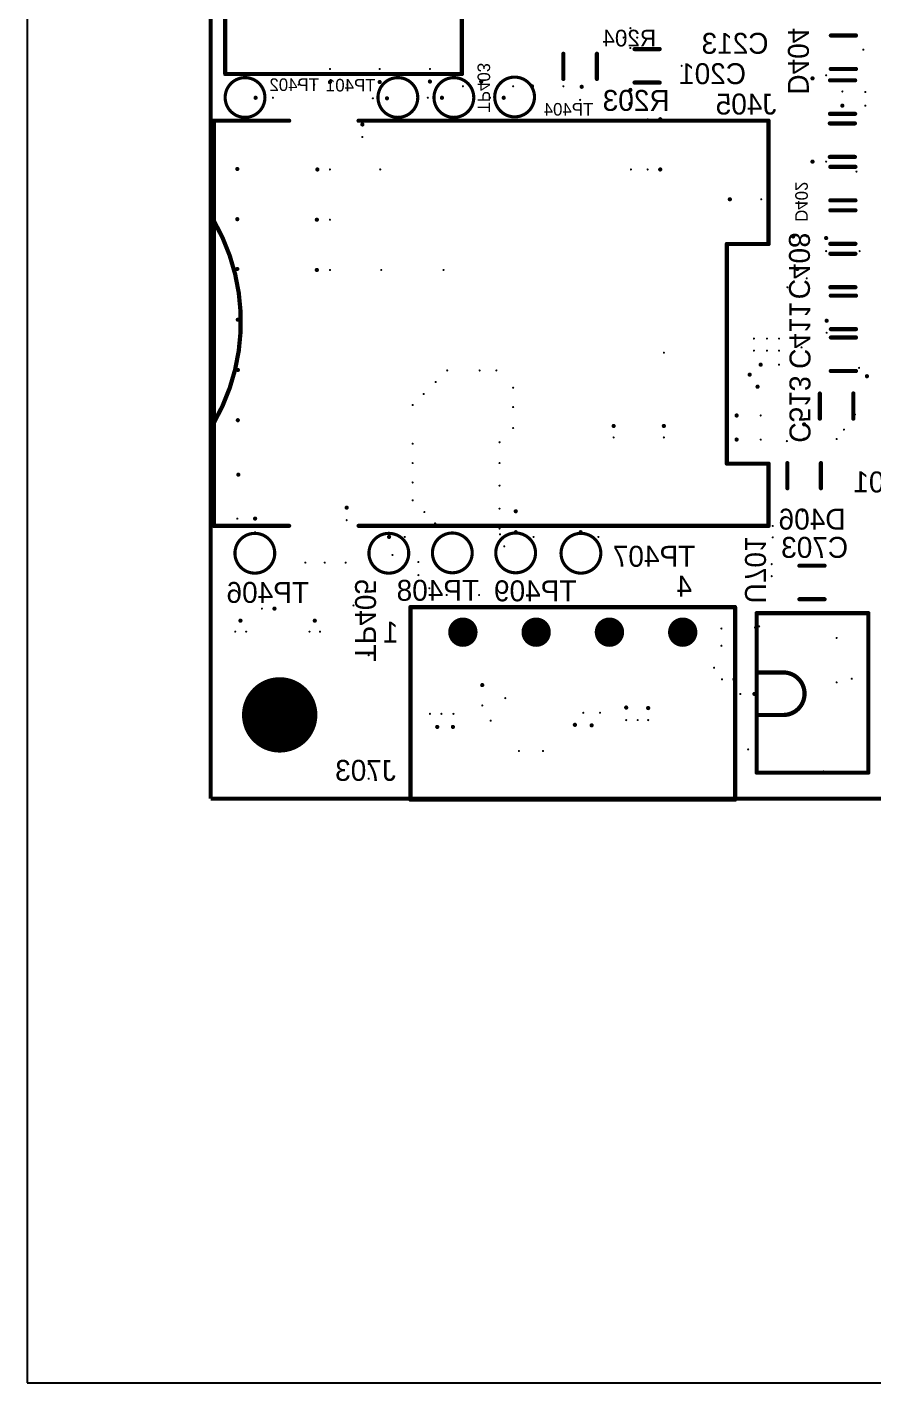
# Model space of a CAD drawing. Extents: x -22 to 197, y -17 to 116.
# Drawn here: x -22.3 to 18.1, y -16.6 to 48.1 of the extents above; entities that cross this region are included whole.
import ezdxf

# ---------------------------------------------------------------- set-up
doc = ezdxf.new("R2010")
doc.units = 0
doc.header["$MEASUREMENT"] = 0
doc.layers.get('0').update_dxf_attribs({"linetype": 'CONTINUOUS'})
for name, color, linetype in [('BOTTOMOVERLAY', 54, 'CONTINUOUS'), ('DRILLDRAWING', 1, 'CONTINUOUS'), ('MECHANICAL1', 6, 'CONTINUOUS')]:
    doc.layers.add(name, color=color, linetype=linetype)

msp = doc.modelspace()

# ---------------------------------------------------------------- linework, layer by layer
at = {"linetype": 'CONTINUOUS'}
msp.add_lwpolyline([(-22.345, -16.637), (196.901, -16.637), (196.901, 115.701), (-22.345, 115.701)], close=True, dxfattribs=at)
at = {"layer": 'BOTTOMOVERLAY'}
for points, const_width in [([(-12.881, 45.876), (-12.881, 57.56)], 0.2), ([(-1.578, 45.876), (-1.578, 57.56)], 0.2), ([(16.044, 47.718), (17.244, 47.718)], 0.2), ([(3.269, 45.643), (3.269, 46.843)], 0.2), ([(4.869, 45.643), (4.869, 46.843)], 0.2), ([(6.669, 47.068), (7.869, 47.068)], 0.2), ([(16.044, 46.118), (17.244, 46.118)], 0.2), ([(-12.881, 45.876), (-1.578, 45.876)], 0.2), ([(6.669, 45.468), (7.869, 45.468)], 0.2), ([(16.004, 45.576), (17.204, 45.576)], 0.2), ([(16.004, 43.976), (17.204, 43.976)], 0.2), ([(-13.431, 24.298), (-13.431, 43.648)], 0.203), ([(-13.431, 43.648), (-9.831, 43.648)], 0.203), ([(-6.511, 43.648), (13.069, 43.648)], 0.203), ([(13.069, 37.758), (13.069, 43.648)], 0.203), ([(15.994, 43.518), (17.194, 43.518)], 0.2), ([(15.994, 41.918), (17.194, 41.918)], 0.2), ([(16.019, 41.443), (17.219, 41.443)], 0.2), ([(16.019, 39.843), (17.219, 39.843)], 0.2), ([(16.019, 39.368), (17.219, 39.368)], 0.2), ([(11.079, 27.268), (11.079, 37.758)], 0.203), ([(11.079, 37.758), (13.069, 37.758)], 0.203), ([(16.019, 37.768), (17.219, 37.768)], 0.2), ([(16.019, 37.293), (17.219, 37.293)], 0.2), ([(16.019, 35.693), (17.219, 35.693)], 0.2), ([(16.044, 35.293), (17.244, 35.293)], 0.2), ([(16.044, 33.693), (17.244, 33.693)], 0.2), ([(16.044, 33.293), (17.244, 33.293)], 0.2), ([(16.044, 31.693), (17.244, 31.693)], 0.2), ([(15.519, 29.418), (15.519, 30.618)], 0.2), ([(17.119, 29.418), (17.119, 30.618)], 0.2), ([(11.079, 27.268), (13.069, 27.268)], 0.203), ([(13.069, 24.298), (13.069, 27.268)], 0.203), ([(13.969, 26.093), (13.969, 27.293)], 0.2), ([(15.569, 26.093), (15.569, 27.293)], 0.2), ([(-13.431, 24.298), (-9.831, 24.298)], 0.203), ([(-6.511, 24.298), (13.069, 24.298)], 0.203), ([(14.544, 22.393), (15.744, 22.393)], 0.2), ([(14.544, 20.793), (15.744, 20.793)], 0.2), ([(-4.031, 20.418), (11.469, 20.418)], 0.203), ([(-4.031, 11.218), (-4.031, 20.418)], 0.203), ([(11.469, 11.218), (11.469, 20.418)], 0.203), ([(12.502, 20.128), (17.836, 20.128)], 0.2), ([(12.502, 12.508), (12.502, 20.128)], 0.2), ([(17.836, 12.508), (17.836, 20.128)], 0.2), ([(12.502, 17.295), (13.772, 17.295)], 0.2), ([(12.502, 15.263), (13.772, 15.263)], 0.2), ([(12.502, 12.508), (17.836, 12.508)], 0.2), ([(-4.031, 11.218), (11.469, 11.218)], 0.203)]:
    msp.add_lwpolyline(points, dxfattribs=dict(at, const_width=const_width))
for points, const_width in [([(15.994, 47.718, 1), (16.094, 47.718, 1)], 0.1), ([(17.194, 47.718, 1), (17.294, 47.718, 1)], 0.1), ([(3.219, 46.843, 1), (3.319, 46.843, 1)], 0.1), ([(4.819, 46.843, 1), (4.919, 46.843, 1)], 0.1), ([(6.619, 47.068, 1), (6.719, 47.068, 1)], 0.1), ([(7.819, 47.068, 1), (7.919, 47.068, 1)], 0.1), ([(15.994, 46.118, 1), (16.094, 46.118, 1)], 0.1), ([(17.194, 46.118, 1), (17.294, 46.118, 1)], 0.1), ([(-12.931, 45.876, 1), (-12.831, 45.876, 1)], 0.1), ([(-12.931, 45.876, 1), (-12.831, 45.876, 1)], 0.1), ([(-10.986, 44.755, 1), (-12.886, 44.755, 1)], 0.15), ([(-3.686, 44.755, 1), (-5.586, 44.755, 1)], 0.15), ([(-1.011, 44.755, 1), (-2.911, 44.755, 1)], 0.15), ([(-1.628, 45.876, 1), (-1.528, 45.876, 1)], 0.1), ([(-1.628, 45.876, 1), (-1.528, 45.876, 1)], 0.1), ([(1.889, 44.78, 1), (-0.011, 44.78, 1)], 0.15), ([(3.219, 45.643, 1), (3.319, 45.643, 1)], 0.1), ([(4.819, 45.643, 1), (4.919, 45.643, 1)], 0.1), ([(6.619, 45.468, 1), (6.719, 45.468, 1)], 0.1), ([(7.819, 45.468, 1), (7.919, 45.468, 1)], 0.1), ([(15.954, 45.576, 1), (16.054, 45.576, 1)], 0.1), ([(17.154, 45.576, 1), (17.254, 45.576, 1)], 0.1), ([(-12.923, 44.755, 1), (-12.848, 44.755, 1)], 0.075), ([(-11.023, 44.755, 1), (-10.948, 44.755, 1)], 0.075), ([(-5.623, 44.755, 1), (-5.548, 44.755, 1)], 0.075), ([(-3.723, 44.755, 1), (-3.648, 44.755, 1)], 0.075), ([(-2.948, 44.755, 1), (-2.873, 44.755, 1)], 0.075), ([(-1.048, 44.755, 1), (-0.973, 44.755, 1)], 0.075), ([(-0.048, 44.78, 1), (0.027, 44.78, 1)], 0.075), ([(1.852, 44.78, 1), (1.927, 44.78, 1)], 0.075), ([(15.954, 43.976, 1), (16.054, 43.976, 1)], 0.1), ([(17.154, 43.976, 1), (17.254, 43.976, 1)], 0.1), ([(-13.482, 43.648, 1), (-13.381, 43.648, 1)], 0.102), ([(-13.482, 43.648, 1), (-13.381, 43.648, 1)], 0.102), ([(-9.882, 43.648, 1), (-9.781, 43.648, 1)], 0.102), ([(-6.562, 43.648, 1), (-6.461, 43.648, 1)], 0.102), ([(13.018, 43.648, 1), (13.119, 43.648, 1)], 0.102), ([(13.018, 43.648, 1), (13.119, 43.648, 1)], 0.102), ([(15.944, 43.518, 1), (16.044, 43.518, 1)], 0.1), ([(17.144, 43.518, 1), (17.244, 43.518, 1)], 0.1), ([(15.944, 41.918, 1), (16.044, 41.918, 1)], 0.1), ([(15.969, 41.443, 1), (16.069, 41.443, 1)], 0.1), ([(17.144, 41.918, 1), (17.244, 41.918, 1)], 0.1), ([(17.169, 41.443, 1), (17.269, 41.443, 1)], 0.1), ([(15.969, 39.843, 1), (16.069, 39.843, 1)], 0.1), ([(17.169, 39.843, 1), (17.269, 39.843, 1)], 0.1), ([(-13.483, 38.88, 1), (-13.382, 38.88, 1)], 0.101), ([(15.969, 39.368, 1), (16.069, 39.368, 1)], 0.1), ([(17.169, 39.368, 1), (17.269, 39.368, 1)], 0.1), ([(11.028, 37.758, 1), (11.129, 37.758, 1)], 0.102), ([(11.028, 37.758, 1), (11.129, 37.758, 1)], 0.102), ([(13.018, 37.758, 1), (13.119, 37.758, 1)], 0.102), ([(13.018, 37.758, 1), (13.119, 37.758, 1)], 0.102), ([(15.969, 37.768, 1), (16.069, 37.768, 1)], 0.1), ([(17.169, 37.768, 1), (17.269, 37.768, 1)], 0.1), ([(15.969, 37.293, 1), (16.069, 37.293, 1)], 0.1), ([(17.169, 37.293, 1), (17.269, 37.293, 1)], 0.1), ([(15.969, 35.693, 1), (16.069, 35.693, 1)], 0.1), ([(17.169, 35.693, 1), (17.269, 35.693, 1)], 0.1), ([(15.994, 35.293, 1), (16.094, 35.293, 1)], 0.1), ([(17.194, 35.293, 1), (17.294, 35.293, 1)], 0.1), ([(15.994, 33.693, 1), (16.094, 33.693, 1)], 0.1), ([(17.194, 33.693, 1), (17.294, 33.693, 1)], 0.1), ([(15.994, 33.293, 1), (16.094, 33.293, 1)], 0.1), ([(17.194, 33.293, 1), (17.294, 33.293, 1)], 0.1), ([(15.994, 31.693, 1), (16.094, 31.693, 1)], 0.1), ([(17.194, 31.693, 1), (17.294, 31.693, 1)], 0.1), ([(15.469, 30.618, 1), (15.569, 30.618, 1)], 0.1), ([(17.069, 30.618, 1), (17.169, 30.618, 1)], 0.1), ([(-13.483, 29.205, 1), (-13.382, 29.205, 1)], 0.101), ([(15.469, 29.418, 1), (15.569, 29.418, 1)], 0.1), ([(17.069, 29.418, 1), (17.169, 29.418, 1)], 0.1), ([(11.028, 27.268, 1), (11.129, 27.268, 1)], 0.102), ([(11.028, 27.268, 1), (11.129, 27.268, 1)], 0.102), ([(13.018, 27.268, 1), (13.119, 27.268, 1)], 0.102), ([(13.018, 27.268, 1), (13.119, 27.268, 1)], 0.102), ([(13.919, 27.293, 1), (14.019, 27.293, 1)], 0.1), ([(15.519, 27.293, 1), (15.619, 27.293, 1)], 0.1), ([(13.919, 26.093, 1), (14.019, 26.093, 1)], 0.1), ([(15.519, 26.093, 1), (15.619, 26.093, 1)], 0.1), ([(-13.482, 24.298, 1), (-13.381, 24.298, 1)], 0.102), ([(-13.482, 24.298, 1), (-13.381, 24.298, 1)], 0.102), ([(-10.518, 22.988, 1), (-12.418, 22.988, 1)], 0.15), ([(-9.882, 24.298, 1), (-9.781, 24.298, 1)], 0.102), ([(-6.562, 24.298, 1), (-6.461, 24.298, 1)], 0.102), ([(-4.118, 22.988, 1), (-6.018, 22.988, 1)], 0.15), ([(-1.086, 23.005, 1), (-2.986, 23.005, 1)], 0.15), ([(1.939, 23.005, 1), (0.039, 23.005, 1)], 0.15), ([(5.057, 22.988, 1), (3.157, 22.988, 1)], 0.15), ([(13.018, 24.298, 1), (13.119, 24.298, 1)], 0.102), ([(13.018, 24.298, 1), (13.119, 24.298, 1)], 0.102), ([(-12.456, 22.988, 1), (-12.381, 22.988, 1)], 0.075), ([(-10.556, 22.988, 1), (-10.481, 22.988, 1)], 0.075), ([(-6.056, 22.988, 1), (-5.981, 22.988, 1)], 0.075), ([(-4.156, 22.988, 1), (-4.081, 22.988, 1)], 0.075), ([(-3.023, 23.005, 1), (-2.948, 23.005, 1)], 0.075), ([(-1.123, 23.005, 1), (-1.048, 23.005, 1)], 0.075), ([(0.002, 23.005, 1), (0.077, 23.005, 1)], 0.075), ([(1.902, 23.005, 1), (1.977, 23.005, 1)], 0.075), ([(3.119, 22.988, 1), (3.194, 22.988, 1)], 0.075), ([(5.019, 22.988, 1), (5.094, 22.988, 1)], 0.075), ([(14.494, 22.393, 1), (14.594, 22.393, 1)], 0.1), ([(15.694, 22.393, 1), (15.794, 22.393, 1)], 0.1), ([(14.494, 20.793, 1), (14.594, 20.793, 1)], 0.1), ([(15.694, 20.793, 1), (15.794, 20.793, 1)], 0.1), ([(-4.082, 20.418, 1), (-3.981, 20.418, 1)], 0.102), ([(-4.082, 20.418, 1), (-3.981, 20.418, 1)], 0.102), ([(11.418, 20.418, 1), (11.519, 20.418, 1)], 0.102), ([(11.418, 20.418, 1), (11.519, 20.418, 1)], 0.102), ([(12.452, 20.128, 1), (12.552, 20.128, 1)], 0.1), ([(12.452, 20.128, 1), (12.552, 20.128, 1)], 0.1), ([(17.786, 20.128, 1), (17.886, 20.128, 1)], 0.1), ([(17.786, 20.128, 1), (17.886, 20.128, 1)], 0.1), ([(12.452, 17.295, 1), (12.552, 17.295, 1)], 0.1), ([(13.721, 17.295, 1), (13.822, 17.295, 1)], 0.102), ([(13.722, 17.295, 1), (13.822, 17.295, 1)], 0.1), ([(12.452, 15.263, 1), (12.552, 15.263, 1)], 0.1), ([(13.721, 15.263, 1), (13.822, 15.263, 1)], 0.102), ([(13.722, 15.263, 1), (13.822, 15.263, 1)], 0.1), ([(12.452, 12.508, 1), (12.552, 12.508, 1)], 0.1), ([(12.452, 12.508, 1), (12.552, 12.508, 1)], 0.1), ([(17.786, 12.508, 1), (17.886, 12.508, 1)], 0.1), ([(17.786, 12.508, 1), (17.886, 12.508, 1)], 0.1), ([(-4.082, 11.218, 1), (-3.981, 11.218, 1)], 0.102), ([(-4.082, 11.218, 1), (-3.981, 11.218, 1)], 0.102), ([(11.418, 11.218, 1), (11.519, 11.218, 1)], 0.102), ([(11.418, 11.218, 1), (11.519, 11.218, 1)], 0.102)]:
    msp.add_lwpolyline(points, format="xyb", close=True, dxfattribs=dict(at, const_width=const_width))
at = {"layer": 'BOTTOMOVERLAY', "const_width": 0.203}
for points in [[(-13.433, 38.88, -0.267949), (-13.433, 29.205)], [(13.772, 17.295, -1), (13.772, 15.263)]]:
    msp.add_lwpolyline(points, format="xyb", dxfattribs=at)
at = {"layer": 'DRILLDRAWING', "const_width": 0.2}
for points in [[(-13.581, 11.268), (-13.581, 75.268)], [(-13.581, 11.268), (79.419, 11.268)]]:
    msp.add_lwpolyline(points, dxfattribs=at)
at = {"layer": 'DRILLDRAWING'}
for points, const_width in [([(6.444, 48.068, 1), (6.494, 48.068, 1)], 0.05), ([(6.119, 47.618, 1), (6.169, 47.618, 1)], 0.05), ([(6.769, 47.618, 1), (6.819, 47.618, 1)], 0.05), ([(6.444, 47.118, 1), (6.494, 47.118, 1)], 0.05), ([(17.569, 47.043, 1), (17.619, 47.043, 1)], 0.05), ([(-7.906, 46.118, 1), (-7.856, 46.118, 1)], 0.05), ([(-5.531, 46.118, 1), (-5.481, 46.118, 1)], 0.05), ([(-3.131, 46.118, 1), (-3.081, 46.118, 1)], 0.05), ([(8.894, 46.268, 1), (8.944, 46.268, 1)], 0.05), ([(-9.406, 45.368, 1), (-9.356, 45.368, 1)], 0.05), ([(-8.656, 45.368, 1), (-8.606, 45.368, 1)], 0.05), ([(-7.931, 45.493, 1), (-7.831, 45.493, 1)], 0.1), ([(-7.081, 45.368, 1), (-7.031, 45.368, 1)], 0.05), ([(-5.556, 45.493, 1), (-5.456, 45.493, 1)], 0.1), ([(-3.156, 45.518, 1), (-3.056, 45.518, 1)], 0.1), ([(-1.556, 45.293, 1), (-1.506, 45.293, 1)], 0.05), ([(-0.706, 45.518, 1), (-0.606, 45.518, 1)], 0.1), ([(0.844, 45.293, 1), (0.894, 45.293, 1)], 0.05), ([(1.719, 45.293, 1), (1.819, 45.293, 1)], 0.1), ([(3.244, 45.293, 1), (3.294, 45.293, 1)], 0.05), ([(4.094, 45.268, 1), (4.194, 45.268, 1)], 0.1), ([(15.119, 45.668, 1), (15.219, 45.668, 1)], 0.1), ([(15.794, 45.818, 1), (15.844, 45.818, 1)], 0.05), ([(-11.481, 44.743, 1), (-11.381, 44.743, 1)], 0.1), ([(-10.631, 44.743, 1), (-10.581, 44.743, 1)], 0.05), ([(-10.631, 44.743, 1), (-10.581, 44.743, 1)], 0.05), ([(-5.856, 44.718, 1), (-5.806, 44.718, 1)], 0.05), ([(-5.206, 44.718, 1), (-5.106, 44.718, 1)], 0.1), ([(-3.231, 44.743, 1), (-3.181, 44.743, 1)], 0.05), ([(-2.581, 44.743, 1), (-2.481, 44.743, 1)], 0.1), ([(-0.256, 44.743, 1), (-0.206, 44.743, 1)], 0.05), ([(0.369, 44.743, 1), (0.469, 44.743, 1)], 0.1), ([(4.044, 44.643, 1), (4.094, 44.643, 1)], 0.05), ([(6.419, 45.118, 1), (6.519, 45.118, 1)], 0.1), ([(16.569, 45.043, 1), (16.619, 45.043, 1)], 0.05), ([(17.669, 45.018, 1), (17.719, 45.018, 1)], 0.05), ([(6.419, 44.443, 1), (6.519, 44.443, 1)], 0.1), ([(16.544, 44.368, 1), (16.644, 44.368, 1)], 0.1), ([(17.669, 44.368, 1), (17.719, 44.368, 1)], 0.05), ([(-6.381, 43.468, 1), (-6.281, 43.468, 1)], 0.1), ([(7.269, 43.718, 1), (7.319, 43.718, 1)], 0.05), ([(7.844, 43.718, 1), (7.944, 43.718, 1)], 0.1), ([(-6.356, 42.868, 1), (-6.306, 42.868, 1)], 0.05), ([(15.119, 41.693, 1), (15.219, 41.693, 1)], 0.1), ([(15.794, 41.693, 1), (15.844, 41.693, 1)], 0.05), ([(-12.356, 41.343, 1), (-12.256, 41.343, 1)], 0.1), ([(-8.531, 41.318, 1), (-8.431, 41.318, 1)], 0.1), ([(-7.906, 41.318, 1), (-7.856, 41.318, 1)], 0.05), ([(-5.506, 41.318, 1), (-5.456, 41.318, 1)], 0.05), ([(6.469, 41.318, 1), (6.519, 41.318, 1)], 0.05), ([(7.269, 41.318, 1), (7.319, 41.318, 1)], 0.05), ([(7.844, 41.318, 1), (7.944, 41.318, 1)], 0.1), ([(17.244, 41.218, 1), (17.294, 41.218, 1)], 0.05), ([(11.169, 39.893, 1), (11.269, 39.893, 1)], 0.1), ([(12.694, 39.893, 1), (12.744, 39.893, 1)], 0.05), ([(-12.356, 38.943, 1), (-12.256, 38.943, 1)], 0.1), ([(-8.556, 38.918, 1), (-8.456, 38.918, 1)], 0.1), ([(-7.906, 38.918, 1), (-7.856, 38.918, 1)], 0.05), ([(14.194, 38.118, 1), (14.294, 38.118, 1)], 0.1), ([(14.869, 38.118, 1), (14.919, 38.118, 1)], 0.05), ([(15.769, 38.043, 1), (15.869, 38.043, 1)], 0.1), ([(15.794, 37.418, 1), (15.844, 37.418, 1)], 0.05), ([(17.394, 37.418, 1), (17.444, 37.418, 1)], 0.05), ([(-12.356, 36.568, 1), (-12.256, 36.568, 1)], 0.1), ([(-8.556, 36.518, 1), (-8.456, 36.518, 1)], 0.1), ([(-7.906, 36.518, 1), (-7.856, 36.518, 1)], 0.05), ([(-5.456, 36.518, 1), (-5.406, 36.518, 1)], 0.05), ([(-2.481, 36.518, 1), (-2.431, 36.518, 1)], 0.05), ([(14.394, 36.568, 1), (14.494, 36.568, 1)], 0.1), ([(13.944, 35.693, 1), (13.994, 35.693, 1)], 0.05), ([(14.869, 36.118, 1), (14.919, 36.118, 1)], 0.05), ([(-12.331, 34.143, 1), (-12.231, 34.143, 1)], 0.1), ([(15.794, 34.093, 1), (15.894, 34.093, 1)], 0.1), ([(12.344, 33.243, 1), (12.394, 33.243, 1)], 0.05), ([(12.969, 33.243, 1), (13.019, 33.243, 1)], 0.05), ([(13.544, 33.243, 1), (13.594, 33.243, 1)], 0.05), ([(15.819, 33.518, 1), (15.869, 33.518, 1)], 0.05), ([(8.044, 32.568, 1), (8.094, 32.568, 1)], 0.05), ([(12.344, 32.668, 1), (12.394, 32.668, 1)], 0.05), ([(12.969, 32.668, 1), (13.019, 32.668, 1)], 0.05), ([(13.544, 32.668, 1), (13.594, 32.668, 1)], 0.05), ([(14.619, 32.818, 1), (14.669, 32.818, 1)], 0.05), ([(-12.331, 31.743, 1), (-12.231, 31.743, 1)], 0.1), ([(-2.306, 31.718, 1), (-2.256, 31.718, 1)], 0.05), ([(-0.756, 31.718, 1), (-0.706, 31.718, 1)], 0.05), ([(0.044, 31.718, 1), (0.094, 31.718, 1)], 0.05), ([(12.644, 31.993, 1), (12.744, 31.993, 1)], 0.1), ([(13.544, 31.993, 1), (13.594, 31.993, 1)], 0.05), ([(17.369, 31.843, 1), (17.419, 31.843, 1)], 0.05), ([(-2.856, 31.168, 1), (-2.806, 31.168, 1)], 0.05), ([(12.119, 31.518, 1), (12.219, 31.518, 1)], 0.1), ([(17.719, 31.443, 1), (17.819, 31.443, 1)], 0.1), ([(-3.431, 30.593, 1), (-3.381, 30.593, 1)], 0.05), ([(0.844, 30.893, 1), (0.894, 30.893, 1)], 0.05), ([(12.494, 30.943, 1), (12.594, 30.943, 1)], 0.1), ([(-3.956, 30.068, 1), (-3.906, 30.068, 1)], 0.05), ([(0.844, 29.968, 1), (0.894, 29.968, 1)], 0.05), ([(-12.331, 29.343, 1), (-12.231, 29.343, 1)], 0.1), ([(5.619, 29.068, 1), (5.719, 29.068, 1)], 0.1), ([(8.019, 29.068, 1), (8.119, 29.068, 1)], 0.1), ([(11.494, 29.568, 1), (11.594, 29.568, 1)], 0.1), ([(12.669, 29.568, 1), (12.719, 29.568, 1)], 0.05), ([(14.719, 29.143, 1), (14.819, 29.143, 1)], 0.1), ([(17.169, 29.618, 1), (17.219, 29.618, 1)], 0.05), ([(0.844, 28.968, 1), (0.894, 28.968, 1)], 0.05), ([(5.644, 28.518, 1), (5.694, 28.518, 1)], 0.05), ([(8.044, 28.518, 1), (8.094, 28.518, 1)], 0.05), ([(11.494, 28.418, 1), (11.594, 28.418, 1)], 0.1), ([(14.744, 28.468, 1), (14.794, 28.468, 1)], 0.05), ([(16.294, 28.443, 1), (16.344, 28.443, 1)], 0.05), ([(16.644, 28.893, 1), (16.694, 28.893, 1)], 0.05), ([(-3.956, 28.218, 1), (-3.906, 28.218, 1)], 0.05), ([(0.194, 28.293, 1), (0.244, 28.293, 1)], 0.05), ([(12.669, 28.418, 1), (12.719, 28.418, 1)], 0.05), ([(13.919, 28.343, 1), (13.969, 28.343, 1)], 0.05), ([(-3.956, 27.293, 1), (-3.906, 27.293, 1)], 0.05), ([(0.194, 27.293, 1), (0.244, 27.293, 1)], 0.05), ([(-12.306, 26.743, 1), (-12.206, 26.743, 1)], 0.1), ([(-3.956, 26.368, 1), (-3.906, 26.368, 1)], 0.05), ([(0.194, 26.218, 1), (0.244, 26.218, 1)], 0.05), ([(-7.131, 25.168, 1), (-7.031, 25.168, 1)], 0.1), ([(-3.956, 25.518, 1), (-3.906, 25.518, 1)], 0.05), ([(-12.331, 24.643, 1), (-12.281, 24.643, 1)], 0.05), ([(-11.506, 24.643, 1), (-11.406, 24.643, 1)], 0.1), ([(-7.106, 24.568, 1), (-7.056, 24.568, 1)], 0.05), ([(-3.393, 24.954, 1), (-3.343, 24.954, 1)], 0.05), ([(0.194, 25.118, 1), (0.244, 25.118, 1)], 0.05), ([(0.944, 24.993, 1), (1.044, 24.993, 1)], 0.1), ([(14.669, 24.993, 1), (14.719, 24.993, 1)], 0.05), ([(14.744, 25.068, 1), (14.794, 25.068, 1)], 0.05), ([(-11.481, 23.993, 1), (-11.431, 23.993, 1)], 0.05), ([(-2.881, 24.418, 1), (-2.831, 24.418, 1)], 0.05), ([(0.194, 24.168, 1), (0.244, 24.168, 1)], 0.05), ([(0.944, 23.993, 1), (1.044, 23.993, 1)], 0.1), ([(4.044, 23.993, 1), (4.144, 23.993, 1)], 0.1), ([(13.244, 24.293, 1), (13.294, 24.293, 1)], 0.05), ([(-5.106, 23.768, 1), (-5.006, 23.768, 1)], 0.1), ([(-4.331, 23.768, 1), (-4.281, 23.768, 1)], 0.05), ([(0.219, 23.893, 1), (0.269, 23.893, 1)], 0.05), ([(0.419, 23.318, 1), (0.469, 23.318, 1)], 0.05), ([(1.819, 23.768, 1), (1.869, 23.768, 1)], 0.05), ([(4.919, 23.768, 1), (4.969, 23.768, 1)], 0.05), ([(13.244, 23.743, 1), (13.294, 23.743, 1)], 0.05), ([(-4.919, 22.905, 1), (-4.869, 22.905, 1)], 0.05), ([(-9.081, 22.543, 1), (-9.031, 22.543, 1)], 0.05), ([(-8.156, 22.543, 1), (-8.106, 22.543, 1)], 0.05), ([(-7.156, 22.543, 1), (-7.106, 22.543, 1)], 0.05), ([(-3.681, 22.568, 1), (-3.631, 22.568, 1)], 0.05), ([(0.419, 22.193, 1), (0.469, 22.193, 1)], 0.05), ([(13.194, 22.468, 1), (13.244, 22.468, 1)], 0.05), ([(-3.681, 21.943, 1), (-3.631, 21.943, 1)], 0.05), ([(0.044, 21.343, 1), (0.094, 21.343, 1)], 0.05), ([(2.319, 21.418, 1), (2.369, 21.418, 1)], 0.05), ([(13.194, 21.893, 1), (13.244, 21.893, 1)], 0.05), ([(-3.156, 21.318, 1), (-3.106, 21.318, 1)], 0.05), ([(-2.331, 20.993, 1), (-2.281, 20.993, 1)], 0.05), ([(-0.781, 20.993, 1), (-0.731, 20.993, 1)], 0.05), ([(-11.156, 20.343, 1), (-11.106, 20.343, 1)], 0.05), ([(-10.581, 20.343, 1), (-10.481, 20.343, 1)], 0.1), ([(-6.781, 20.493, 1), (-6.731, 20.493, 1)], 0.05), ([(-12.206, 19.768, 1), (-12.106, 19.768, 1)], 0.1), ([(-8.656, 19.768, 1), (-8.556, 19.768, 1)], 0.1), ([(-1.881, 19.218, 1), (-1.181, 19.218, 1)], 0.7), ([(1.619, 19.218, 1), (2.319, 19.218, 1)], 0.7), ([(5.119, 19.218, 1), (5.819, 19.218, 1)], 0.7), ([(8.619, 19.218, 1), (9.319, 19.218, 1)], 0.7), ([(10.794, 19.393, 1), (10.844, 19.393, 1)], 0.05), ([(12.394, 19.443, 1), (12.444, 19.443, 1)], 0.05), ([(12.594, 19.493, 1), (12.644, 19.493, 1)], 0.05), ([(-12.431, 19.243, 1), (-12.381, 19.243, 1)], 0.05), ([(-11.906, 19.243, 1), (-11.856, 19.243, 1)], 0.05), ([(-8.881, 19.243, 1), (-8.831, 19.243, 1)], 0.05), ([(-8.381, 19.243, 1), (-8.331, 19.243, 1)], 0.05), ([(-1.529, 19.217, 1), (-1.529, 19.217, 1)], 0.00000254), ([(1.971, 19.217, 1), (1.971, 19.217, 1)], 0.00000254), ([(5.471, 19.217, 1), (5.471, 19.217, 1)], 0.00000254), ([(8.971, 19.217, 1), (8.971, 19.217, 1)], 0.00000254), ([(16.294, 18.943, 1), (16.344, 18.943, 1)], 0.05), ([(17.794, 18.768, 1), (17.844, 18.768, 1)], 0.05), ([(-6.056, 18.118, 1), (-6.006, 18.118, 1)], 0.05), ([(10.794, 18.568, 1), (10.844, 18.568, 1)], 0.05), ([(10.444, 17.518, 1), (10.494, 17.518, 1)], 0.05), ([(-11.181, 15.268, 1), (-9.381, 15.268, 1)], 1.8), ([(10.819, 16.968, 1), (10.869, 16.968, 1)], 0.05), ([(11.394, 16.968, 1), (11.494, 16.968, 1)], 0.1), ([(14.509, 17.018, 1), (14.559, 17.018, 1)], 0.05), ([(16.294, 16.818, 1), (16.344, 16.818, 1)], 0.05), ([(17.019, 16.993, 1), (17.069, 16.993, 1)], 0.05), ([(-0.656, 16.693, 1), (-0.556, 16.693, 1)], 0.1), ([(11.694, 16.268, 1), (11.744, 16.268, 1)], 0.05), ([(12.344, 16.268, 1), (12.444, 16.268, 1)], 0.1), ([(-0.631, 15.718, 1), (-0.581, 15.718, 1)], 0.05), ([(0.469, 16.068, 1), (0.519, 16.068, 1)], 0.05), ([(6.219, 15.618, 1), (6.319, 15.618, 1)], 0.1), ([(7.269, 15.593, 1), (7.369, 15.593, 1)], 0.1), ([(-3.131, 15.318, 1), (-3.081, 15.318, 1)], 0.05), ([(-2.581, 15.318, 1), (-2.531, 15.318, 1)], 0.05), ([(-2.006, 15.318, 1), (-1.956, 15.318, 1)], 0.05), ([(-0.231, 14.993, 1), (-0.181, 14.993, 1)], 0.05), ([(4.194, 15.368, 1), (4.244, 15.368, 1)], 0.05), ([(4.994, 15.368, 1), (5.044, 15.368, 1)], 0.05), ([(6.244, 15.018, 1), (6.294, 15.018, 1)], 0.05), ([(6.794, 15.018, 1), (6.844, 15.018, 1)], 0.05), ([(7.294, 15.018, 1), (7.344, 15.018, 1)], 0.05), ([(-2.806, 14.693, 1), (-2.706, 14.693, 1)], 0.1), ([(-2.056, 14.693, 1), (-1.956, 14.693, 1)], 0.1), ([(3.769, 14.793, 1), (3.869, 14.793, 1)], 0.1), ([(4.569, 14.768, 1), (4.669, 14.768, 1)], 0.1), ([(12.069, 13.618, 1), (12.119, 13.618, 1)], 0.05), ([(-6.056, 12.918, 1), (-6.006, 12.918, 1)], 0.05), ([(1.119, 13.543, 1), (1.169, 13.543, 1)], 0.05), ([(2.269, 13.543, 1), (2.319, 13.543, 1)], 0.05), ([(15.669, 12.568, 1), (15.719, 12.568, 1)], 0.05), ([(-6.056, 12.218, 1), (-6.006, 12.218, 1)], 0.05)]:
    msp.add_lwpolyline(points, format="xyb", close=True, dxfattribs=dict(at, const_width=const_width))
at = {"layer": 'MECHANICAL1', "const_width": 0.2}
for points in [[(-13.581, 11.268), (-13.581, 75.268)], [(-13.581, 11.268), (79.419, 11.268)]]:
    msp.add_lwpolyline(points, dxfattribs=at)

# ---------------------------------------------------------------- texts
at = {"layer": 'BOTTOMOVERLAY', "text_generation_flag": 2}
for s, height, rotation, p in [('R204', 0.8, 360, (7.694, 47.193)), ('D404', 1, 270, (13.994, 44.893)), ('C213', 1, 360, (13.069, 46.843)), ('TP403', 0.6, 270, (-0.831, 44.043)), ('C201', 1, 360, (11.994, 45.393)), ('TP402', 0.6, 360, (-8.406, 45.068)), ('TP401', 0.6, 360, (-5.706, 45.043)), ('R203', 1, 360, (8.344, 44.118)), ('J405', 1, 360, (13.444, 43.943)), ('TP404', 0.6, 360, (4.694, 43.893)), ('D402', 0.6, 270, (14.344, 38.818)), ('C408', 1, 270, (14.044, 35.118)), ('C411', 1, 270, (14.069, 31.793)), ('C513', 1, 270, (14.069, 28.268)), ('J501', 1, 360, (20.019, 25.893)), ('D406', 1, 360, (16.744, 24.118)), ('TP407', 1, 360, (9.569, 22.343)), ('U701', 1, 270, (11.944, 20.593)), ('C703', 1, 360, (16.869, 22.768)), ('TP406', 1, 360, (-8.881, 20.618)), ('TP405', 1, 270, (-6.681, 17.818)), ('TP408', 1, 360, (-0.756, 20.718)), ('TP409', 1, 360, (3.894, 20.693)), ('4', 1, 360, (9.419, 20.918)), ('1', 1, 360, (-4.606, 18.718)), ('J703', 1, 360, (-4.731, 12.118))]:
    msp.add_text(s, height=height, rotation=rotation, dxfattribs=at).set_placement(p)

doc.saveas('drawing.dxf')
